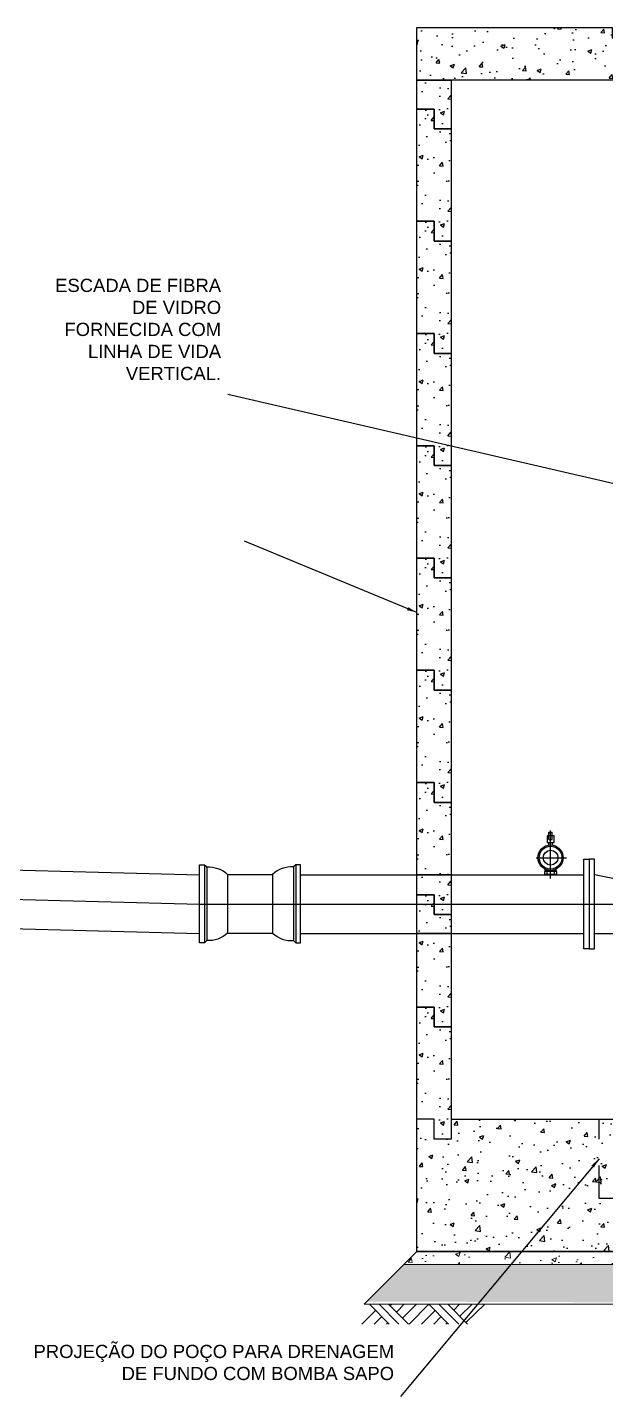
# Model space of a CAD drawing. Extents: x -160 to 364724, y -100 to 7353297.
# Drawn here: x 360702.65 to 360704.84, y 7352440.28 to 7352445.46 of the extents above; entities that cross this region are included whole.
import ezdxf

# ---------------------------------------------------------------- set-up
doc = ezdxf.new("R2010")
doc.units = 0
doc.header["$LTSCALE"] = 5
for name, pattern in [('HIDDEN', [0.375, 0.25, -0.125]), ('SGC_DASHDOT', [1, 0.5, -0.25, 0, -0.25]), ('SGC_HIDDEN', [0.375, 0.25, -0.125])]:
    doc.linetypes.add(name, pattern=pattern)
for name, color, linetype in [('01-CONTINUA', 1, 'Continuous'), ('CONEXÃO', 4, 'Continuous'), ('FLANGES', 2, 'Continuous'), ('GER-SIMBOLOS', 1, 'Continuous'), ('HACHURAS', 1, 'Continuous'), ('PAREDE CONCRETO CORTE', 5, 'Continuous'), ('PROJECAO', 1, 'HIDDEN'), ('SANC_COTAS', 1, 'Continuous'), ('SGC-Conexoes (Linhas Externas)', 3, 'Continuous'), ('SGC-Eixos', 253, 'SGC_DASHDOT'), ('SGC-PONTAS', 1, 'SGC_HIDDEN'), ('SGC-Tubos (Desenho Bifilar)', 3, 'Continuous'), ('VEGETAÇÃO', 7, 'Continuous')]:
    doc.layers.add(name, color=color, linetype=linetype)
doc.styles.add('R-80', font='arial.ttf')
doc.dimstyles.new('LEADER - 25', dxfattribs={"dimscale": 0.025, "dimtxt": 2, "dimasz": 1.5, "dimexe": 2, "dimexo": 1, "dimgap": 1, "dimtad": 1, "dimzin": 0, "dimtxsty": 'R-80', "dimcen": 0, "dimdle": 2, "dimclrd": 1, "dimclre": 1, "dimclrt": 2, "dimadec": 0, "dimazin": 0, "dimtfac": 0.5, "dimtmove": 2, "dimatfit": 3, "dimfxl": 1, "dimtolj": 1, "dimtzin": 0, "dimarcsym": 0})
doc.dimstyles.new('LEADER 25', dxfattribs={"dimscale": 0.025, "dimtxt": 2, "dimasz": 2, "dimexe": 2, "dimexo": 1, "dimgap": 1, "dimtad": 1, "dimdec": 0, "dimzin": 0, "dimdsep": 46, "dimtxsty": 'R-80', "dimcen": 0, "dimdle": 115, "dimclrd": 256, "dimclre": 256, "dimclrt": 256, "dimaunit": 1, "dimadec": 3, "dimazin": 0, "dimtfac": 0.5, "dimtdec": 0, "dimtmove": 2, "dimatfit": 3, "dimfxl": 1, "dimtolj": 1, "dimtzin": 0, "dimarcsym": 0})

# ---------------------------------------------------------------- blocks, each defined once
blk = doc.blocks.new('A$Cbd690669')
at = {"layer": 'FLANGES'}
for points in [[(0, -0.17), (0, 0.17), (0.02, 0.17), (0.02, -0.17)], [(0.3, -0.115), (0.3, 0.17), (0.281, 0.17), (0.281, -0.115)]]:
    blk.add_lwpolyline(points, close=True, dxfattribs=at)
at = {"layer": 'SGC-Conexoes (Linhas Externas)'}
for p, q in [((0.281, 0.1125), (0.02, 0.1125)), ((0.281, -0.0575), (0.02, -0.111))]:
    blk.add_line(p, q, dxfattribs=at)
blk = doc.blocks.new('*U359')
at = {"layer": 'GER-SIMBOLOS'}
for p, q in [((-0.587, -0.3), (-0.287, 0)), ((-0.454, -0.3), (-0.154, 0)), ((-0.3, -0.3), (0, 0)), ((0.3, -0.3), (0, 0)), ((0.31, -0.3), (0.61, 0)), ((0.453, -0.3), (0.753, 0)), ((0.599, -0.3), (0.899, 0)), ((-0.563, -0.276), (-0.849, 0)), ((-0.47, -0.183), (-0.659, 0)), ((-0.377, -0.089), (-0.466, 0)), ((-0.074, -0.3), (-0.187, -0.187)), ((0.113, -0.3), (-0.094, -0.094)), ((0.393, -0.207), (0.186, 0)), ((0.486, -0.114), (0.373, 0)), ((0.579, -0.021), (0.559, 0)), ((0.826, -0.3), (0.713, -0.187)), ((1.013, -0.3), (0.806, -0.094)), ((-0.26, -0.3), (-0.28, -0.28)), ((0.64, -0.3), (0.62, -0.28))]:
    blk.add_line(p, q, dxfattribs=at)

msp = doc.modelspace()

# ---------------------------------------------------------------- hatches: boundary and pattern name
at = {"layer": '01-CONTINUA'}
h = msp.add_hatch(dxfattribs=at)
h.set_pattern_fill('GRAVEL', color=9, scale=0.004)
h.set_pattern_definition([(228.0128, (360706.381822, 7352440.7216805), (-0.8128, -0.9144), [0.0136689, -1.3532193]), (184.96974, (360706.372678, 7352440.7115205), (1.2191999995, 0.101600006), [0.0234562, -2.322162]), (132.51045, (360706.34931, 7352440.7094885), (1.016, -1.1176), [0.0165393, -1.637389]), (267.2737, (360706.309686, 7352440.6840885), (0.1016, 2.032), [0.0213602, -2.1146575]), (292.83365, (360706.30867, 7352440.6627525), (-0.508, 1.2192), [0.0209453, -2.0735923]), (357.2737, (360706.316798, 7352440.6434485), (-2.032, 0.1016), [0.0213602, -2.1146575]), (37.69424, (360706.338134, 7352440.6424325), (-1.3208, -1.016), [0.0282477, -2.7965246]), (72.25533, (360706.360486, 7352440.6597045), (0.7112, 2.2352), [0.0266688, -2.6402103]), (121.42957, (360706.368614, 7352440.6851045), (-0.8128, 1.3208), [0.0214325, -2.1218218]), (175.23636, (360706.357438, 7352440.7033925), (1.1176, -0.1016), [0.0244685, -1.1989575]), (222.39744, (360706.333054, 7352440.7054245), (-1.2192, -1.1176), [0.0316431, -3.1326709]), (138.81407, (360706.41027, 7352440.683072), (-0.7112, 0.6096), [0.0108002, -1.0692226]), (171.46923, (360706.402142, 7352440.6901845), (1.3208, -0.2032), [0.0205473, -2.0341856]), (225, (360706.38182, 7352440.69323), (-1e-17, -0.1016), [0.0143684, -0.1293157]), (203.1986, (360706.37471, 7352440.705424), (0.508, 0.2032), [0.0077377, -0.766025]), (291.8014, (360706.367598, 7352440.702376), (-0.1016, 0.3048), [0.0109426, -0.53619]), (30.96376, (360706.371662, 7352440.692216), (0.3048, 0.2032), [0.0177728, -0.574652]), (161.565, (360706.386902, 7352440.70136), (0.2032, -0.1016), [0.0128515, -0.308436]), (16.38954, (360706.30867, 7352440.7023765), (1.016, 0.3048), [0.0180035, -1.782353]), (70.34618, (360706.325942, 7352440.7074565), (-0.4064, -1.1176), [0.015104, -1.4952886]), (293.1986, (360706.386902, 7352440.72168), (-0.2032, 0.508), [0.0154752, -0.7582873]), (343.61046, (360706.392998, 7352440.7074565), (-1.016, 0.3048), [0.0180035, -1.782353]), (339.44395, (360706.30867, 7352440.639384), (-0.508, 0.2032), [0.0173614, -0.8507094]), (294.77514, (360706.324926, 7352440.6332885), (-0.508, 1.1176), [0.014547, -1.4401437]), (66.8014, (360706.387918, 7352440.62008), (0.2032, 0.508), [0.0154752, -0.7582873]), (17.35402, (360706.394014, 7352440.6343045), (-1.3208, -0.4064), [0.0170313, -1.686095]), (69.44395, (360706.338134, 7352440.62008), (-0.2032, -0.508), [0.0086807, -0.85939]), (101.3099, (360706.381822, 7352440.62008), (-0.1016, 0.4064), [0.0051806, -0.5128798]), (165.9638, (360706.380806, 7352440.62516), (0.3048, -0.1016), [0.0209453, -0.3979622]), (186.009, (360706.360486, 7352440.6302405), (1.016, 0.1016), [0.0194107, -1.9216546]), (303.6901, (360706.371662, 7352440.683072), (-0.1016, 0.2032), [0.014653, -0.351671]), (353.15723, (360706.37979, 7352440.6708805), (1.7272, -0.2032), [0.0255823, -2.5326404]), (60.9454, (360706.40519, 7352440.667832), (-0.4064, -0.7112), [0.0104603, -1.0355757]), (90, (360706.41027, 7352440.67698), (-0.1016, 0.1016), [0.006096, -0.095504]), (120.25644, (360706.358454, 7352440.6332885), (0.4064, -0.7112), [0.0141147, -1.3973576]), (48.0128, (360706.351342, 7352440.6454805), (0.8128, 0.9144), [0.0273377, -1.3395505]), (0, (360706.36963, 7352440.6658), (0.1016, 0.1016), [0.026416, -0.075184]), (325.30485, (360706.396046, 7352440.6658005), (1.016, -0.7112), [0.0160644, -1.5903727]), (254.0546, (360706.409254, 7352440.656656), (-0.1016, -0.4064), [0.0147932, -0.724866]), (207.64598, (360706.40519, 7352440.6424325), (-1.9304, -1.016), [0.0240858, -2.3844986]), (175.42608, (360706.383854, 7352440.6312565), (-1.3208, 0.1016), [0.0254812, -2.5226339])])
h.paths.add_polyline_path([(360704.0771, 7352440.7808), (360706.9312, 7352440.7808), (360707.0809, 7352440.6311), (360703.9372, 7352440.6409)])
at = {"layer": 'HACHURAS', "lineweight": 9}
h = msp.add_hatch(dxfattribs=at)
h.set_pattern_fill('AR-CONC', color=256, scale=0.001, style=0)
h.set_pattern_definition([(50, (360734.63177, 7352455.97526), (0.1821847, -0.0159391), [0.01905, -0.20955]), (355, (360734.63177, 7352455.97526), (-0.0352434, 0.1910568), [0.01524, -0.1676406]), (100.45144, (360734.64696, 7352455.97393), (0.14694125, 0.17511775), [0.01619, -0.1780902]), (46.1842, (360734.63177, 7352456.02606), (0.271079, -0.0420423), [0.028575, -0.314325]), (96.6356, (360734.65436, 7352456.02256), (0.2374041, 0.2474261), [0.024285, -0.2671356]), (351.18415, (360734.63177, 7352456.02606), (0.2374041, 0.2474261), [0.02286, -0.2514597]), (21, (360734.65717, 7352456.01336), (0.1516144, -0.1022652), [0.01905, -0.20955]), (326, (360734.65717, 7352456.01336), (0.061802, 0.184188), [0.01524, -0.16764]), (71.45144, (360734.6698, 7352456.00484), (0.2134164, 0.0819228), [0.01619, -0.1780899]), (37.5, (360734.631774, 7352455.97526), (0.0030886, 0.08455504), [0, -0.165608, 0, -0.17018, 0, -0.168275]), (7.5, (360734.63177, 7352455.97526), (0.06681966, 0.10018057), [0, -0.097028, 0, -0.161798, 0, -0.064135]), (327.5, (360734.57513, 7352455.97526), (0.1355906, -0.00572874), [0, -0.0635, 0, -0.19812, 0, -0.26289]), (317.5, (360734.54973, 7352455.97526), (0.1481292, 0.0254265), [0, -0.08255, 0, -0.131572, 0, -0.18669])])
h.paths.add_polyline_path([(360704.1271, 7352440.8308), (360706.884, 7352440.8308), (360706.9312, 7352440.7808), (360704.0771, 7352440.7808)])
at = {"layer": 'VEGETAÇÃO'}
h = msp.add_hatch(dxfattribs=at)
h.set_pattern_fill('AR-CONC', color=1, scale=0.0009)
h.set_pattern_definition([(50, (360708.19815, 7352444.64201), (0.163966, -0.014345), [0.017145, -0.188595]), (355, (360708.19815, 7352444.642), (-0.031719, 0.171951), [0.013716, -0.1508765]), (100.4514, (360708.21181, 7352444.64081), (0.132247, 0.157606), [0.014571, -0.160281]), (46.184, (360708.19815, 7352444.68773), (0.243971, -0.037838), [0.025717, -0.282892]), (96.6356, (360708.21848, 7352444.68457), (0.213664, 0.222684), [0.021857, -0.240422]), (351.184, (360708.19815, 7352444.68773), (0.213664, 0.222684), [0.020574, -0.226314]), (21, (360708.22101, 7352444.6763), (0.136453, -0.0920387), [0.017145, -0.188595]), (326, (360708.221, 7352444.6763), (0.055622, 0.165769), [0.013716, -0.150876]), (71.4514, (360708.23238, 7352444.66863), (0.192075, 0.0737305), [0.014571, -0.160281]), (37.5, (360708.198147, 7352444.64201), (0.00277974, 0.0760995), [0, -0.1490472, 0, -0.153162, 0, -0.1514475]), (7.5, (360708.19815, 7352444.64201), (0.0601377, 0.0901625), [0, -0.0873252, 0, -0.1456182, 0, -0.0577215]), (327.5, (360708.14717, 7352444.64201), (0.1220315, -0.0051559), [0, -0.05715, 0, -0.178308, 0, -0.236601]), (317.5, (360708.12431, 7352444.64201), (0.1333163, 0.0228838), [0, -0.074295, 0, -0.1184148, 0, -0.168021])])
h.paths.add_polyline_path([(360704.8671, 7352445.4648), (360704.8671, 7352445.4248), (360704.9171, 7352445.4248), (360704.9171, 7352445.2648), (360704.1271, 7352445.2648), (360704.1271, 7352445.4648)])
h = msp.add_hatch(dxfattribs=at)
h.set_pattern_fill('AR-CONC', color=1, scale=0.0009)
h.set_pattern_definition([(50, (360720.49334, 7352446.30971), (0.1639662, -0.0143452), [0.017145, -0.188595]), (355, (360720.49334, 7352446.3097), (-0.031719, 0.1719512), [0.013716, -0.1508765]), (100.4514, (360720.507, 7352446.30851), (0.1322471, 0.157606), [0.014571, -0.1602812]), (46.1842, (360720.49334, 7352446.35543), (0.2439711, -0.037838), [0.0257175, -0.2828925]), (96.6356, (360720.51367, 7352446.35227), (0.2136637, 0.2226835), [0.0218565, -0.240422]), (351.1842, (360720.49334, 7352446.35543), (0.2136637, 0.2226835), [0.020574, -0.2263138]), (21, (360720.5162, 7352446.344), (0.136453, -0.0920387), [0.017145, -0.188595]), (326, (360720.5162, 7352446.344), (0.0556218, 0.1657692), [0.013716, -0.150876]), (71.4514, (360720.52757, 7352446.33633), (0.1920748, 0.0737305), [0.014571, -0.160281]), (37.5, (360720.49334, 7352446.309707), (0.00277974, 0.07609953), [0, -0.1490472, 0, -0.153162, 0, -0.1514475]), (7.5, (360720.49334, 7352446.30971), (0.0601377, 0.0901625), [0, -0.0873252, 0, -0.1456182, 0, -0.0577215]), (327.5, (360720.442363, 7352446.309707), (0.12203154, -0.00515587), [0, -0.05715, 0, -0.178308, 0, -0.236601]), (317.5, (360720.4195, 7352446.30971), (0.13331626, 0.02288384), [0, -0.074295, 0, -0.1184148, 0, -0.168021])])
h.paths.add_polyline_path([(360704.1271, 7352445.1557), (360704.1271, 7352445.2648), (360704.1921, 7352445.2648), (360704.1921, 7352445.2648), (360704.2571, 7352445.2648), (360704.2571, 7352445.0807), (360704.1921, 7352445.0807), (360704.1921, 7352445.1557)])
h = msp.add_hatch(dxfattribs=at)
h.set_pattern_fill('AR-CONC', color=1, scale=0.0009)
h.set_pattern_definition([(50, (360720.49334, 7352445.88471), (0.1639662, -0.0143452), [0.017145, -0.188595]), (355, (360720.49334, 7352445.8847), (-0.031719, 0.1719512), [0.013716, -0.1508765]), (100.4514, (360720.507, 7352445.88351), (0.1322471, 0.157606), [0.014571, -0.1602812]), (46.1842, (360720.49334, 7352445.93043), (0.2439711, -0.037838), [0.0257175, -0.2828925]), (96.6356, (360720.51367, 7352445.92727), (0.2136637, 0.2226835), [0.0218565, -0.240422]), (351.1842, (360720.49334, 7352445.93043), (0.2136637, 0.2226835), [0.020574, -0.2263138]), (21, (360720.5162, 7352445.919), (0.136453, -0.0920387), [0.017145, -0.188595]), (326, (360720.5162, 7352445.919), (0.0556218, 0.1657692), [0.013716, -0.150876]), (71.4514, (360720.52757, 7352445.91133), (0.1920748, 0.0737305), [0.014571, -0.160281]), (37.5, (360720.49334, 7352445.884707), (0.00277974, 0.07609953), [0, -0.1490472, 0, -0.153162, 0, -0.1514475]), (7.5, (360720.49334, 7352445.88471), (0.0601377, 0.0901625), [0, -0.0873252, 0, -0.1456182, 0, -0.0577215]), (327.5, (360720.442363, 7352445.884707), (0.12203154, -0.00515587), [0, -0.05715, 0, -0.178308, 0, -0.236601]), (317.5, (360720.4195, 7352445.88471), (0.13331626, 0.02288384), [0, -0.074295, 0, -0.1184148, 0, -0.168021])])
h.paths.add_polyline_path([(360704.1271, 7352444.7307), (360704.1271, 7352445.1557), (360704.1921, 7352445.1557), (360704.1921, 7352445.0807), (360704.2571, 7352445.0807), (360704.2571, 7352444.6557), (360704.1921, 7352444.6557), (360704.1921, 7352444.7307)])
h = msp.add_hatch(dxfattribs=at)
h.set_pattern_fill('AR-CONC', color=1, scale=0.0009)
h.set_pattern_definition([(50, (360720.49334, 7352445.45971), (0.1639662, -0.0143452), [0.017145, -0.188595]), (355, (360720.49334, 7352445.4597), (-0.031719, 0.1719512), [0.013716, -0.1508765]), (100.4514, (360720.507, 7352445.45851), (0.1322471, 0.157606), [0.014571, -0.1602812]), (46.1842, (360720.49334, 7352445.50543), (0.2439711, -0.037838), [0.0257175, -0.2828925]), (96.6356, (360720.51367, 7352445.50227), (0.2136637, 0.2226835), [0.0218565, -0.240422]), (351.1842, (360720.49334, 7352445.50543), (0.2136637, 0.2226835), [0.020574, -0.2263138]), (21, (360720.5162, 7352445.494), (0.136453, -0.0920387), [0.017145, -0.188595]), (326, (360720.5162, 7352445.494), (0.0556218, 0.1657692), [0.013716, -0.150876]), (71.4514, (360720.52757, 7352445.48633), (0.1920748, 0.0737305), [0.014571, -0.160281]), (37.5, (360720.49334, 7352445.459707), (0.00277974, 0.07609953), [0, -0.1490472, 0, -0.153162, 0, -0.1514475]), (7.5, (360720.49334, 7352445.45971), (0.0601377, 0.0901625), [0, -0.0873252, 0, -0.1456182, 0, -0.0577215]), (327.5, (360720.442363, 7352445.459707), (0.12203154, -0.00515587), [0, -0.05715, 0, -0.178308, 0, -0.236601]), (317.5, (360720.4195, 7352445.45971), (0.13331626, 0.02288384), [0, -0.074295, 0, -0.1184148, 0, -0.168021])])
h.paths.add_polyline_path([(360704.1271, 7352444.3057), (360704.1271, 7352444.7307), (360704.1921, 7352444.7307), (360704.1921, 7352444.6557), (360704.2571, 7352444.6557), (360704.2571, 7352444.2307), (360704.1921, 7352444.2307), (360704.1921, 7352444.3057)])
h = msp.add_hatch(dxfattribs=at)
h.set_pattern_fill('AR-CONC', color=1, scale=0.0009)
h.set_pattern_definition([(50, (360720.49334, 7352445.03471), (0.1639662, -0.0143452), [0.017145, -0.188595]), (355, (360720.49334, 7352445.0347), (-0.031719, 0.1719512), [0.013716, -0.1508765]), (100.4514, (360720.507, 7352445.03351), (0.1322471, 0.157606), [0.014571, -0.1602812]), (46.1842, (360720.49334, 7352445.08043), (0.2439711, -0.037838), [0.0257175, -0.2828925]), (96.6356, (360720.51367, 7352445.07727), (0.2136637, 0.2226835), [0.0218565, -0.240422]), (351.1842, (360720.49334, 7352445.08043), (0.2136637, 0.2226835), [0.020574, -0.2263138]), (21, (360720.5162, 7352445.069), (0.136453, -0.0920387), [0.017145, -0.188595]), (326, (360720.5162, 7352445.069), (0.0556218, 0.1657692), [0.013716, -0.150876]), (71.4514, (360720.52757, 7352445.06133), (0.1920748, 0.0737305), [0.014571, -0.160281]), (37.5, (360720.49334, 7352445.034707), (0.00277974, 0.07609953), [0, -0.1490472, 0, -0.153162, 0, -0.1514475]), (7.5, (360720.49334, 7352445.03471), (0.0601377, 0.0901625), [0, -0.0873252, 0, -0.1456182, 0, -0.0577215]), (327.5, (360720.442363, 7352445.034707), (0.12203154, -0.00515587), [0, -0.05715, 0, -0.178308, 0, -0.236601]), (317.5, (360720.4195, 7352445.03471), (0.13331626, 0.02288384), [0, -0.074295, 0, -0.1184148, 0, -0.168021])])
h.paths.add_polyline_path([(360704.1271, 7352443.8807), (360704.1271, 7352444.3057), (360704.1921, 7352444.3057), (360704.1921, 7352444.2307), (360704.2571, 7352444.2307), (360704.2571, 7352443.8057), (360704.1921, 7352443.8057), (360704.1921, 7352443.8807)])
h = msp.add_hatch(dxfattribs=at)
h.set_pattern_fill('AR-CONC', color=1, scale=0.0009)
h.set_pattern_definition([(50, (360720.49334, 7352444.60971), (0.1639662, -0.0143452), [0.017145, -0.188595]), (355, (360720.49334, 7352444.6097), (-0.031719, 0.1719512), [0.013716, -0.1508765]), (100.4514, (360720.507, 7352444.60851), (0.1322471, 0.157606), [0.014571, -0.1602812]), (46.1842, (360720.49334, 7352444.65543), (0.2439711, -0.037838), [0.0257175, -0.2828925]), (96.6356, (360720.51367, 7352444.65227), (0.2136637, 0.2226835), [0.0218565, -0.240422]), (351.1842, (360720.49334, 7352444.65543), (0.2136637, 0.2226835), [0.020574, -0.2263138]), (21, (360720.5162, 7352444.644), (0.136453, -0.0920387), [0.017145, -0.188595]), (326, (360720.5162, 7352444.644), (0.0556218, 0.1657692), [0.013716, -0.150876]), (71.4514, (360720.52757, 7352444.63633), (0.1920748, 0.0737305), [0.014571, -0.160281]), (37.5, (360720.49334, 7352444.609707), (0.00277974, 0.07609953), [0, -0.1490472, 0, -0.153162, 0, -0.1514475]), (7.5, (360720.49334, 7352444.60971), (0.0601377, 0.0901625), [0, -0.0873252, 0, -0.1456182, 0, -0.0577215]), (327.5, (360720.442363, 7352444.609707), (0.12203154, -0.00515587), [0, -0.05715, 0, -0.178308, 0, -0.236601]), (317.5, (360720.4195, 7352444.60971), (0.13331626, 0.02288384), [0, -0.074295, 0, -0.1184148, 0, -0.168021])])
h.paths.add_polyline_path([(360704.1271, 7352443.4557), (360704.1271, 7352443.8807), (360704.1921, 7352443.8807), (360704.1921, 7352443.8057), (360704.2571, 7352443.8057), (360704.2571, 7352443.3807), (360704.1921, 7352443.3807), (360704.1921, 7352443.4557)])
h = msp.add_hatch(dxfattribs=at)
h.set_pattern_fill('AR-CONC', color=1, scale=0.0009)
h.set_pattern_definition([(50, (360720.49334, 7352444.18471), (0.1639662, -0.0143452), [0.017145, -0.188595]), (355, (360720.49334, 7352444.1847), (-0.031719, 0.1719512), [0.013716, -0.1508765]), (100.4514, (360720.507, 7352444.18351), (0.1322471, 0.157606), [0.014571, -0.1602812]), (46.1842, (360720.49334, 7352444.23043), (0.2439711, -0.037838), [0.0257175, -0.2828925]), (96.6356, (360720.51367, 7352444.22727), (0.2136637, 0.2226835), [0.0218565, -0.240422]), (351.1842, (360720.49334, 7352444.23043), (0.2136637, 0.2226835), [0.020574, -0.2263138]), (21, (360720.5162, 7352444.219), (0.136453, -0.0920387), [0.017145, -0.188595]), (326, (360720.5162, 7352444.219), (0.0556218, 0.1657692), [0.013716, -0.150876]), (71.4514, (360720.52757, 7352444.21133), (0.1920748, 0.0737305), [0.014571, -0.160281]), (37.5, (360720.49334, 7352444.184707), (0.00277974, 0.07609953), [0, -0.1490472, 0, -0.153162, 0, -0.1514475]), (7.5, (360720.49334, 7352444.18471), (0.0601377, 0.0901625), [0, -0.0873252, 0, -0.1456182, 0, -0.0577215]), (327.5, (360720.442363, 7352444.184707), (0.12203154, -0.00515587), [0, -0.05715, 0, -0.178308, 0, -0.236601]), (317.5, (360720.4195, 7352444.18471), (0.13331626, 0.02288384), [0, -0.074295, 0, -0.1184148, 0, -0.168021])])
h.paths.add_polyline_path([(360704.1271, 7352443.0307), (360704.1271, 7352443.4557), (360704.1921, 7352443.4557), (360704.1921, 7352443.3807), (360704.2571, 7352443.3807), (360704.2571, 7352442.9557), (360704.1921, 7352442.9557), (360704.1921, 7352443.0307)])
h = msp.add_hatch(dxfattribs=at)
h.set_pattern_fill('AR-CONC', color=1, scale=0.0009)
h.set_pattern_definition([(50, (360720.49334, 7352443.75971), (0.1639662, -0.0143452), [0.017145, -0.188595]), (355, (360720.49334, 7352443.7597), (-0.031719, 0.1719512), [0.013716, -0.1508765]), (100.4514, (360720.507, 7352443.75851), (0.1322471, 0.157606), [0.014571, -0.1602812]), (46.1842, (360720.49334, 7352443.80543), (0.2439711, -0.037838), [0.0257175, -0.2828925]), (96.6356, (360720.51367, 7352443.80227), (0.2136637, 0.2226835), [0.0218565, -0.240422]), (351.1842, (360720.49334, 7352443.80543), (0.2136637, 0.2226835), [0.020574, -0.2263138]), (21, (360720.5162, 7352443.794), (0.136453, -0.0920387), [0.017145, -0.188595]), (326, (360720.5162, 7352443.794), (0.0556218, 0.1657692), [0.013716, -0.150876]), (71.4514, (360720.52757, 7352443.78633), (0.1920748, 0.0737305), [0.014571, -0.160281]), (37.5, (360720.49334, 7352443.759707), (0.00277974, 0.07609953), [0, -0.1490472, 0, -0.153162, 0, -0.1514475]), (7.5, (360720.49334, 7352443.75971), (0.0601377, 0.0901625), [0, -0.0873252, 0, -0.1456182, 0, -0.0577215]), (327.5, (360720.442363, 7352443.759707), (0.12203154, -0.00515587), [0, -0.05715, 0, -0.178308, 0, -0.236601]), (317.5, (360720.4195, 7352443.75971), (0.13331626, 0.02288384), [0, -0.074295, 0, -0.1184148, 0, -0.168021])])
h.paths.add_polyline_path([(360704.1271, 7352442.6057), (360704.1271, 7352443.0307), (360704.1921, 7352443.0307), (360704.1921, 7352442.9557), (360704.2571, 7352442.9557), (360704.2571, 7352442.5307), (360704.1921, 7352442.5307), (360704.1921, 7352442.6057)])
h = msp.add_hatch(dxfattribs=at)
h.set_pattern_fill('AR-CONC', color=1, scale=0.0009)
h.set_pattern_definition([(50, (360720.49334, 7352443.33487), (0.1639662, -0.0143452), [0.017145, -0.188595]), (355, (360720.49334, 7352443.33487), (-0.031719, 0.1719512), [0.013716, -0.1508765]), (100.4514, (360720.507, 7352443.33367), (0.1322471, 0.157606), [0.014571, -0.1602812]), (46.1842, (360720.49334, 7352443.38059), (0.2439711, -0.037838), [0.0257175, -0.2828925]), (96.6356, (360720.51367, 7352443.37743), (0.2136637, 0.2226835), [0.0218565, -0.240422]), (351.1842, (360720.49334, 7352443.38059), (0.2136637, 0.2226835), [0.020574, -0.2263138]), (21, (360720.5162, 7352443.36916), (0.136453, -0.0920387), [0.017145, -0.188595]), (326, (360720.5162, 7352443.36916), (0.0556218, 0.1657692), [0.013716, -0.150876]), (71.4514, (360720.52757, 7352443.36149), (0.1920748, 0.0737305), [0.014571, -0.160281]), (37.5, (360720.49334, 7352443.33487), (0.00277974, 0.07609953), [0, -0.1490472, 0, -0.153162, 0, -0.1514475]), (7.5, (360720.49334, 7352443.33487), (0.0601377, 0.0901625), [0, -0.0873252, 0, -0.1456182, 0, -0.0577215]), (327.5, (360720.442363, 7352443.33487), (0.12203154, -0.00515587), [0, -0.05715, 0, -0.178308, 0, -0.236601]), (317.5, (360720.4195, 7352443.33487), (0.13331626, 0.02288384), [0, -0.074295, 0, -0.1184148, 0, -0.168021])])
h.paths.add_polyline_path([(360704.1271, 7352442.1808), (360704.1271, 7352442.6058), (360704.1921, 7352442.6058), (360704.1921, 7352442.5308), (360704.2571, 7352442.5308), (360704.2571, 7352442.1058), (360704.1921, 7352442.1058), (360704.1921, 7352442.1808)])
h = msp.add_hatch(dxfattribs=at)
h.set_pattern_fill('AR-CONC', color=1, scale=0.0009)
h.set_pattern_definition([(50, (360720.49334, 7352442.90987), (0.1639662, -0.0143452), [0.017145, -0.188595]), (355, (360720.49334, 7352442.90987), (-0.031719, 0.1719512), [0.013716, -0.1508765]), (100.4514, (360720.507, 7352442.90867), (0.1322471, 0.157606), [0.014571, -0.1602812]), (46.1842, (360720.49334, 7352442.95559), (0.2439711, -0.037838), [0.0257175, -0.2828925]), (96.6356, (360720.51367, 7352442.95243), (0.2136637, 0.2226835), [0.0218565, -0.240422]), (351.1842, (360720.49334, 7352442.95559), (0.2136637, 0.2226835), [0.020574, -0.2263138]), (21, (360720.5162, 7352442.94416), (0.136453, -0.0920387), [0.017145, -0.188595]), (326, (360720.5162, 7352442.94416), (0.0556218, 0.1657692), [0.013716, -0.150876]), (71.4514, (360720.52757, 7352442.93649), (0.1920748, 0.0737305), [0.014571, -0.160281]), (37.5, (360720.49334, 7352442.90987), (0.00277974, 0.07609953), [0, -0.1490472, 0, -0.153162, 0, -0.1514475]), (7.5, (360720.49334, 7352442.90987), (0.0601377, 0.0901625), [0, -0.0873252, 0, -0.1456182, 0, -0.0577215]), (327.5, (360720.442363, 7352442.90987), (0.12203154, -0.00515587), [0, -0.05715, 0, -0.178308, 0, -0.236601]), (317.5, (360720.4195, 7352442.90987), (0.13331626, 0.02288384), [0, -0.074295, 0, -0.1184148, 0, -0.168021])])
h.paths.add_polyline_path([(360704.1271, 7352441.7558), (360704.1271, 7352442.1808), (360704.1921, 7352442.1808), (360704.1921, 7352442.1058), (360704.2571, 7352442.1058), (360704.2571, 7352441.6808), (360704.1921, 7352441.6808), (360704.1921, 7352441.7558)])
h = msp.add_hatch(dxfattribs=at)
h.set_pattern_fill('AR-CONC', color=1, scale=0.0009)
h.set_pattern_definition([(50, (360720.49334, 7352442.48487), (0.1639662, -0.0143452), [0.017145, -0.188595]), (355, (360720.49334, 7352442.48487), (-0.031719, 0.1719512), [0.013716, -0.1508765]), (100.4514, (360720.507, 7352442.48367), (0.1322471, 0.157606), [0.014571, -0.1602812]), (46.1842, (360720.49334, 7352442.53059), (0.2439711, -0.037838), [0.0257175, -0.2828925]), (96.6356, (360720.51367, 7352442.52743), (0.2136637, 0.2226835), [0.0218565, -0.240422]), (351.1842, (360720.49334, 7352442.53059), (0.2136637, 0.2226835), [0.020574, -0.2263138]), (21, (360720.5162, 7352442.51916), (0.136453, -0.0920387), [0.017145, -0.188595]), (326, (360720.5162, 7352442.51916), (0.0556218, 0.1657692), [0.013716, -0.150876]), (71.4514, (360720.52757, 7352442.51149), (0.1920748, 0.0737305), [0.014571, -0.160281]), (37.5, (360720.49334, 7352442.48487), (0.00277974, 0.07609953), [0, -0.1490472, 0, -0.153162, 0, -0.1514475]), (7.5, (360720.49334, 7352442.48487), (0.0601377, 0.0901625), [0, -0.0873252, 0, -0.1456182, 0, -0.0577215]), (327.5, (360720.442363, 7352442.48487), (0.12203154, -0.00515587), [0, -0.05715, 0, -0.178308, 0, -0.236601]), (317.5, (360720.4195, 7352442.48487), (0.13331626, 0.02288384), [0, -0.074295, 0, -0.1184148, 0, -0.168021])])
h.paths.add_polyline_path([(360704.1271, 7352441.3308), (360704.1271, 7352441.7558), (360704.1921, 7352441.7558), (360704.1921, 7352441.6808), (360704.2571, 7352441.6808), (360704.2571, 7352441.2558), (360704.1921, 7352441.2558), (360704.1921, 7352441.3308)])
h = msp.add_hatch(dxfattribs=at)
h.set_pattern_fill('AR-CONC', color=1, scale=0.0009)
h.set_pattern_definition([(50, (360706.6963, 7352441.26698), (0.163966, -0.014345), [0.017145, -0.188595]), (355, (360706.6963, 7352441.26698), (-0.031719, 0.171951), [0.013716, -0.150877]), (100.4514, (360706.70997, 7352441.26579), (0.132247, 0.157606), [0.014571, -0.160281]), (46.184, (360706.6963, 7352441.3127), (0.243971, -0.037838), [0.025717, -0.282892]), (96.636, (360706.71664, 7352441.30955), (0.213664, 0.222684), [0.021857, -0.240422]), (351.184, (360706.6963, 7352441.3127), (0.213664, 0.222684), [0.020574, -0.226314]), (21, (360706.71916, 7352441.30127), (0.136453, -0.092039), [0.017145, -0.188595]), (326, (360706.71916, 7352441.30127), (0.055622, 0.165769), [0.013716, -0.150876]), (71.4514, (360706.73054, 7352441.2936), (0.192075, 0.0737305), [0.014571, -0.160281]), (37.5, (360706.696305, 7352441.266984), (0.0027797, 0.0760995), [0, -0.1490472, 0, -0.153162, 0, -0.1514475]), (7.5, (360706.696305, 7352441.26698), (0.0601377, 0.0901625), [0, -0.0873252, 0, -0.1456182, 0, -0.0577215]), (327.5, (360706.64533, 7352441.266984), (0.1220315, -0.0051559), [0, -0.05715, 0, -0.178308, 0, -0.236601]), (317.5, (360706.62247, 7352441.26698), (0.1333163, 0.022884), [0, -0.074295, 0, -0.118415, 0, -0.168021])])
h.paths.add_polyline_path([(360704.1271, 7352441.3308), (360704.6271, 7352441.3308), (360704.1921, 7352441.3308), (360704.1921, 7352441.2558), (360704.2571, 7352441.2558), (360704.2571, 7352441.3308), (360706.7571, 7352441.3308), (360706.7571, 7352441.2558), (360706.8221, 7352441.2558), (360706.8221, 7352441.3308), (360706.3871, 7352441.3308), (360706.884, 7352441.3308), (360706.884, 7352440.8308), (360704.1271, 7352440.8308)])

# ---------------------------------------------------------------- linework, layer by layer
at = {"layer": 'CONEXÃO', "color": 1}
for p, q in [((360704.6275, 7352442.3895), (360704.6275, 7352442.4173)), ((360704.6275, 7352442.4173), (360704.6395, 7352442.4173)), ((360704.6275, 7352442.4163), (360704.6395, 7352442.4163)), ((360704.6275, 7352442.4053), (360704.6395, 7352442.4053)), ((360704.6275, 7352442.3895), (360704.6395, 7352442.3895)), ((360704.6395, 7352442.3895), (360704.6395, 7352442.4173)), ((360704.6265, 7352442.3688), (360704.6265, 7352442.3784)), ((360704.6405, 7352442.3688), (360704.6405, 7352442.3784)), ((360704.6145, 7352442.2713), (360704.6145, 7352442.2693)), ((360704.6145, 7352442.2588), (360704.6145, 7352442.2568)), ((360704.6526, 7352442.2568), (360704.6145, 7352442.2568)), ((360704.6199, 7352442.2693), (360704.6199, 7352442.2588)), ((360704.6471, 7352442.2693), (360704.6471, 7352442.2588)), ((360704.6526, 7352442.2713), (360704.6526, 7352442.2693)), ((360704.6526, 7352442.2588), (360704.6526, 7352442.2568))]:
    msp.add_line(p, q, dxfattribs=at)
for points in [[(360704.6275, 7352442.4034), (360704.6205, 7352442.4034), (360704.6205, 7352442.3784), (360704.6465, 7352442.3784), (360704.6465, 7352442.4034), (360704.6395, 7352442.4034)], [(360704.6122, 7352442.2783), (360704.6122, 7352442.2713), (360704.6548, 7352442.2713), (360704.6548, 7352442.2783)], [(360704.6526, 7352442.2713), (360704.6145, 7352442.2713)]]:
    msp.add_lwpolyline(points, dxfattribs=at)
msp.add_lwpolyline([(360704.6566, 7352442.2693), (360704.6105, 7352442.2693), (360704.6105, 7352442.2588), (360704.6566, 7352442.2588)], close=True, dxfattribs=at)
for radius in [0.048, 0.043, 0.028]:
    msp.add_circle((360704.6335, 7352442.3213), radius, dxfattribs=at)
at = {"layer": 'FLANGES'}
for p, q in [((360703.3219, 7352442.2947), (360703.3219, 7352441.9987)), ((360703.3307, 7352442.286), (360703.3307, 7352442.0074)), ((360703.6592, 7352442.286), (360703.6592, 7352442.0074)), ((360703.6679, 7352442.2947), (360703.6679, 7352441.9987))]:
    msp.add_line(p, q, dxfattribs=at)
for points in [[(360703.4099, 7352442.0357, -0.214214), (360703.3307, 7352442.0074), (360703.3219, 7352441.9987), (360703.3034, 7352441.9987), (360703.3034, 7352442.2947), (360703.3219, 7352442.2947), (360703.3307, 7352442.286, -0.214214), (360703.4099, 7352442.2577)], [(360703.5799, 7352442.0357, 0.214214), (360703.6592, 7352442.0074), (360703.6679, 7352441.9987), (360703.6864, 7352441.9987), (360703.6864, 7352442.2947), (360703.6679, 7352442.2947), (360703.6592, 7352442.286, 0.214214), (360703.5799, 7352442.2577)]]:
    msp.add_lwpolyline(points, format="xyb", close=True, dxfattribs=at)
msp.add_lwpolyline([(360704.7599, 7352442.3158), (360704.7799, 7352442.3158), (360704.7799, 7352441.9758), (360704.7599, 7352441.9758)], close=True, dxfattribs=at)
at = {"layer": 'PAREDE CONCRETO CORTE'}
msp.add_line((360704.1271, 7352440.8308), (360706.884, 7352440.8308), dxfattribs=at)
at = {"layer": 'PAREDE CONCRETO CORTE', "flags": 128}
for points in [[(360704.9171, 7352445.2648), (360704.1271, 7352445.2648), (360704.1271, 7352445.4648), (360704.8671, 7352445.4648), (360704.8671, 7352445.4248), (360704.9171, 7352445.4248), (360704.9171, 7352445.2648)], [(360704.1271, 7352445.1557), (360704.1271, 7352445.2648), (360704.1921, 7352445.2648), (360704.1921, 7352445.2648), (360704.2571, 7352445.2648), (360704.2571, 7352445.0807), (360704.1921, 7352445.0807), (360704.1921, 7352445.1557)], [(360704.1271, 7352444.7307), (360704.1271, 7352445.1557), (360704.1921, 7352445.1557), (360704.1921, 7352445.0807), (360704.2571, 7352445.0807), (360704.2571, 7352444.6557), (360704.1921, 7352444.6557), (360704.1921, 7352444.7307)], [(360704.1271, 7352444.3057), (360704.1271, 7352444.7307), (360704.1921, 7352444.7307), (360704.1921, 7352444.6557), (360704.2571, 7352444.6557), (360704.2571, 7352444.2307), (360704.1921, 7352444.2307), (360704.1921, 7352444.3057)], [(360704.1271, 7352443.8807), (360704.1271, 7352444.3057), (360704.1921, 7352444.3057), (360704.1921, 7352444.2307), (360704.2571, 7352444.2307), (360704.2571, 7352443.8057), (360704.1921, 7352443.8057), (360704.1921, 7352443.8807)], [(360704.1271, 7352443.4557), (360704.1271, 7352443.8807), (360704.1921, 7352443.8807), (360704.1921, 7352443.8057), (360704.2571, 7352443.8057), (360704.2571, 7352443.3807), (360704.1921, 7352443.3807), (360704.1921, 7352443.4557)], [(360704.1271, 7352443.0307), (360704.1271, 7352443.4557), (360704.1921, 7352443.4557), (360704.1921, 7352443.3807), (360704.2571, 7352443.3807), (360704.2571, 7352442.9557), (360704.1921, 7352442.9557), (360704.1921, 7352443.0307)], [(360704.1271, 7352442.6057), (360704.1271, 7352443.0307), (360704.1921, 7352443.0307), (360704.1921, 7352442.9557), (360704.2571, 7352442.9557), (360704.2571, 7352442.5307), (360704.1921, 7352442.5307), (360704.1921, 7352442.6057)], [(360704.1271, 7352442.1807), (360704.1271, 7352442.6057), (360704.1921, 7352442.6057), (360704.1921, 7352442.5307), (360704.2571, 7352442.5307), (360704.2571, 7352442.1057), (360704.1921, 7352442.1057), (360704.1921, 7352442.1807)], [(360704.1271, 7352441.7558), (360704.1271, 7352442.1808), (360704.1921, 7352442.1808), (360704.1921, 7352442.1058), (360704.2571, 7352442.1058), (360704.2571, 7352441.6808), (360704.1921, 7352441.6808), (360704.1921, 7352441.7558)], [(360704.1271, 7352441.3308), (360704.1271, 7352441.7558), (360704.1921, 7352441.7558), (360704.1921, 7352441.6808), (360704.2571, 7352441.6808), (360704.2571, 7352441.2558), (360704.1921, 7352441.2558), (360704.1921, 7352441.3308)]]:
    msp.add_lwpolyline(points, close=True, dxfattribs=at)
for points in [[(360706.8871, 7352441.3308), (360706.8871, 7352441.3308), (360706.884, 7352440.8308), (360704.1271, 7352440.8308), (360704.1271, 7352441.3308), (360704.1271, 7352441.3308)], [(360704.2571, 7352441.3308), (360706.7571, 7352441.3308)]]:
    msp.add_lwpolyline(points, dxfattribs=at)
at = {"layer": 'PROJECAO', "ltscale": 0.1}
msp.add_lwpolyline([(360705.1171, 7352441.3308), (360705.1171, 7352441.0308), (360704.8171, 7352441.0308), (360704.8171, 7352441.3308)], dxfattribs=at)
at = {"layer": 'SANC_COTAS', "linetype": 'Continuous', "lineweight": 13}
msp.add_line((360704.0771, 7352440.7808), (360706.934, 7352440.7808), dxfattribs=at)
msp.add_lwpolyline([(360704.1274, 7352440.8311), (360703.9274, 7352440.6311), (360707.0809, 7352440.6311), (360706.884, 7352440.8308)], dxfattribs=at)
at = {"layer": 'SGC-Conexoes (Linhas Externas)'}
for p, q in [((360703.4099, 7352442.2577), (360703.5799, 7352442.2577)), ((360703.4099, 7352442.0357), (360703.5799, 7352442.0357))]:
    msp.add_line(p, q, dxfattribs=at)
at = {"layer": 'SGC-Eixos'}
for p, q in [((360704.6335, 7352442.2425), (360704.6335, 7352442.4238)), ((360704.5788, 7352442.3213), (360704.6943, 7352442.3213))]:
    msp.add_line(p, q, dxfattribs=at)
at = {"layer": 'SGC-Eixos', "ltscale": 2}
for points in [[(360699.4971, 7352442.2466), (360703.3034, 7352442.1458)], [(360703.3034, 7352442.1458), (360704.8766, 7352442.1458), (360704.8766, 7352442.1183), (360705.4243, 7352442.1183)]]:
    msp.add_lwpolyline(points, dxfattribs=at)
at = {"layer": 'SGC-PONTAS', "ltscale": 1.5}
for p, q in [((360704.2571, 7352442.2568), (360704.1264, 7352442.2568)), ((360704.2571, 7352442.0348), (360704.1264, 7352442.0348))]:
    msp.add_line(p, q, dxfattribs=at)
at = {"layer": 'SGC-Tubos (Desenho Bifilar)'}
for p, q in [((360699.637, 7352442.3538), (360703.3034, 7352442.2568)), ((360703.6864, 7352442.2568), (360704.3771, 7352442.2568)), ((360704.2571, 7352442.2568), (360704.7599, 7352442.2568)), ((360699.8576, 7352442.1256), (360703.3034, 7352442.0348)), ((360703.6864, 7352442.0348), (360704.3771, 7352442.0348)), ((360704.2571, 7352442.0348), (360704.7599, 7352442.0348))]:
    msp.add_line(p, q, dxfattribs=at)

# ---------------------------------------------------------------- block references
at = {"layer": 'GER-SIMBOLOS', "xscale": -0.249999999582519, "yscale": 0.249999999582519, "zscale": 0.249999999582519}
msp.add_blockref('*U359', (360704.1721, 7352440.6308), dxfattribs=at)
at = {"layer": 'SANC_COTAS', "xscale": -1, "rotation": 180}
msp.add_blockref('A$Cbd690669', (360704.7799, 7352442.1458), dxfattribs=at)

# ---------------------------------------------------------------- leaders
at = {"layer": 'SANC_COTAS'}
for points, dimstyle in [([(360705.2321, 7352443.6536), (360703.4101, 7352444.0753)], 'LEADER 25'), ([(360704.1264, 7352443.2498), (360703.4735, 7352443.5193)], 'LEADER - 25'), ([(360704.8171, 7352441.1808), (360704.0654, 7352440.2809)], 'LEADER - 25')]:
    msp.add_leader(points, dimstyle=dimstyle, dxfattribs=at)

# ---------------------------------------------------------------- wipeouts: each hides what was drawn before it
msp.add_wipeout([(360702.7443, 7352444.1078), (360703.4026, 7352444.1078), (360703.4026, 7352444.5305), (360702.7443, 7352444.5305)]).dxf.layer = 'SANC_COTAS'

# ---------------------------------------------------------------- next in the draw order: texts
at = {"layer": 'SANC_COTAS', "color": 2, "insert": (360703.3851, 7352444.513), "char_height": 0.05, "width": 0.701397, "attachment_point": 3, "style": 'R-80'}
msp.add_mtext('\\pxqr;ESCADA DE FIBRA DE VIDRO\\PFORNECIDA COM LINHA DE VIDA VERTICAL.', dxfattribs=at)

# ---------------------------------------------------------------- next in the draw order: wipeouts: each hides what was drawn before it
msp.add_wipeout([(360702.6674, 7352440.3134), (360704.0579, 7352440.3134), (360704.0579, 7352440.4944), (360702.6674, 7352440.4944)]).dxf.layer = 'SANC_COTAS'

# ---------------------------------------------------------------- next in the draw order: texts
at = {"layer": 'SANC_COTAS', "color": 2, "insert": (360704.0404, 7352440.4769), "char_height": 0.05, "attachment_point": 3, "style": 'R-80'}
msp.add_mtext('PROJEÇÃO DO POÇO PARA DRENAGEM\\PDE FUNDO COM BOMBA SAPO', dxfattribs=at)

doc.saveas('drawing.dxf')
